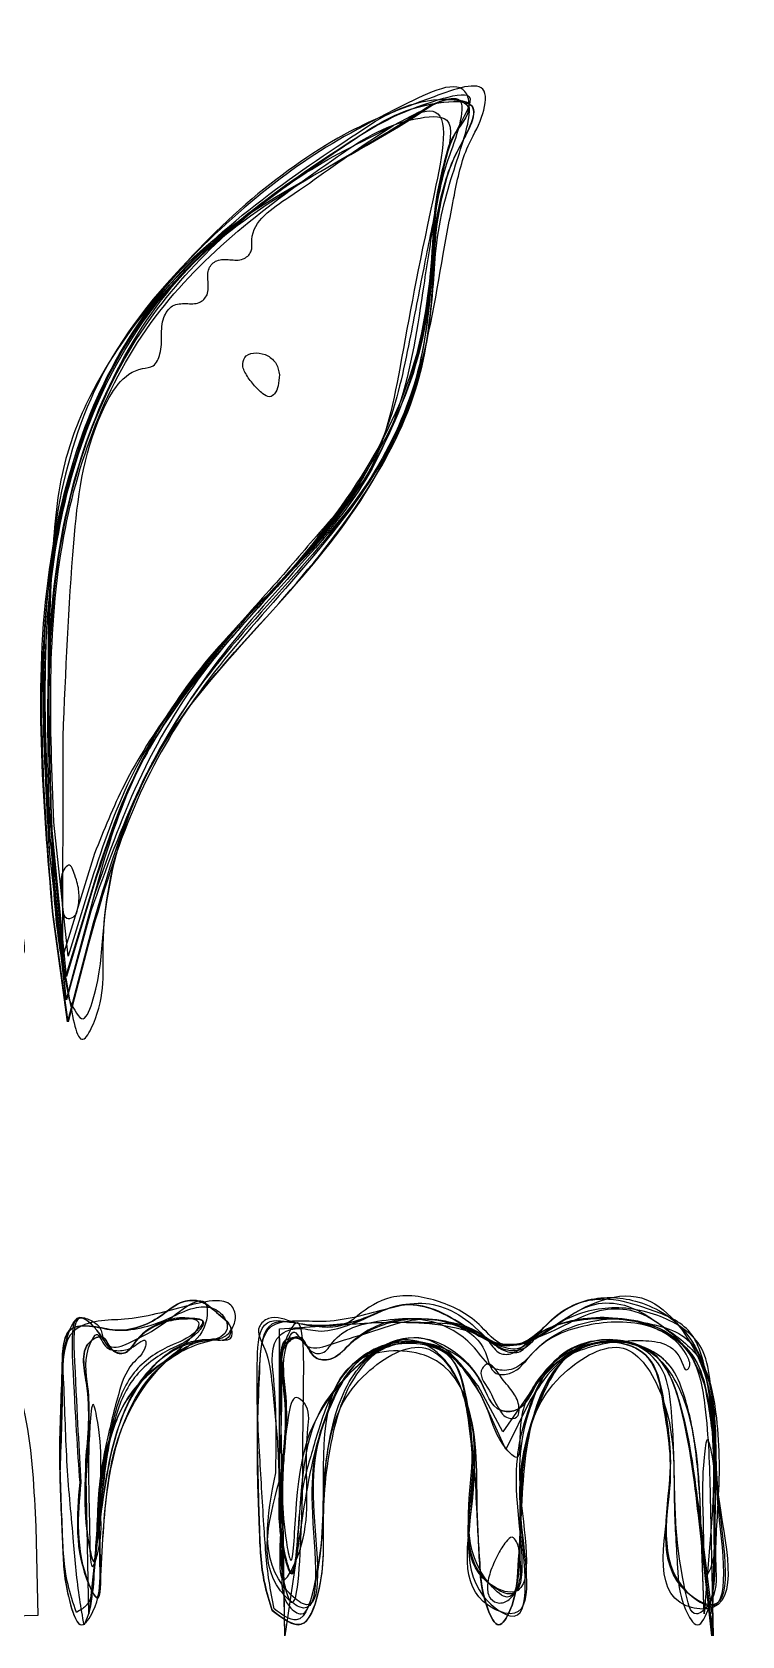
# Model space of a CAD drawing. Extents: x 0.67 to 2.28, y 0.8 to 1.63.
# Drawn here: x 1.945 to 2.282, y 0.87 to 1.632 of the extents above; entities that cross this region are included whole.
import ezdxf

# ---------------------------------------------------------------- set-up
doc = ezdxf.new("R2010")
doc.units = 0
doc.layers.get('0').update_dxf_attribs({"linetype": 'CONTINUOUS'})

msp = doc.modelspace()

# ---------------------------------------------------------------- linework, layer by layer
at = {"color": 7}
for points in [[(2.0625, 1.46875)], [(1.959156, 1.224826)], [(1.96282, 1.171875)], [(1.96293, 1.171875)], [(2.162128, 0.98653)], [(1.970787, 0.953125)], [(1.970787, 0.953125)], [(1.971451, 0.953125)], [(2.0625, 0.953125)], [(2.064051, 0.953125)], [(2.064051, 0.953125)], [(2.064479, 0.953125)], [(2.064714, 0.953126)], [(2.064714, 0.953126)], [(1.958333, 0.949031)], [(1.958333, 0.947269)], [(2.060784, 0.947211)], [(1.967731, 0.942708)], [(1.96825, 0.942708)], [(1.971978, 0.942708)], [(2.062508, 0.943576)], [(2.0625, 0.930825)], [(2.263396, 0.932292)], [(2.263396, 0.932292)], [(2.063708, 0.929073)], [(2.1629, 0.901042)], [(1.966146, 0.880976)], [(1.966146, 0.880973)], [(1.966146, 0.880973)], [(2.059028, 0.881945)], [(2.059028, 0.881944)], [(2.060047, 0.882642)], [(1.969841, 0.875)]]:
    msp.add_lwpolyline(points, close=True, dxfattribs=at)
for points in [[(1.974787, 1.241461), (1.959784, 1.192708), (1.959847, 1.296875), (1.959851, 1.296875)], [(1.973427, 1.223958), (1.960909, 1.182292), (1.953355, 1.261244)], [(1.973747, 1.218809), (1.961368, 1.171875), (1.95344, 1.252375)], [(1.973773, 1.224334), (1.961464, 1.183044), (1.95439, 1.255585), (1.95439, 1.255584)], [(1.973461, 1.229167), (1.962343, 1.192708), (1.955441, 1.256367)], [(1.973741, 1.218832), (1.961344, 1.171875), (1.953359, 1.242723)], [(1.97295, 1.213986), (1.961524, 1.171875), (1.95345, 1.242723)], [(1.97412, 1.208333), (1.962026, 1.161458), (1.954971, 1.212391)], [(1.97173, 1.197917), (1.962307, 1.161458), (1.955112, 1.212391), (1.955112, 1.212391)], [(2.062508, 0.943576), (2.062517, 1.015625), (2.108546, 1.01859)], [(2.063815, 0.942708), (2.062531, 1.015625), (2.105315, 1.018564)], [(2.063815, 0.942708), (2.062531, 1.015625), (2.105315, 1.018564)], [(2.183793, 0.988567), (2.168489, 0.966716), (2.156794, 0.988567)], [(2.181608, 0.981709), (2.169984, 0.958394), (2.158132, 0.984405)], [(1.97826, 0.935813), (1.972146, 0.880208), (1.970607, 0.953125)], [(1.97826, 0.935813), (1.972146, 0.880208), (1.970607, 0.953125)], [(1.97826, 0.937256), (1.972146, 0.880208), (1.970607, 0.953125)], [(2.073102, 0.924673), (2.065099, 0.869792), (2.063959, 0.947917)], [(2.073102, 0.924673), (2.065099, 0.869791), (2.063815, 0.942708), (2.063815, 0.942708)], [(2.073102, 0.924673), (2.065099, 0.869791), (2.063815, 0.942708), (2.063815, 0.942708)], [(2.269367, 0.930372), (2.2679, 0.880208), (2.261369, 0.932291)], [(2.269367, 0.930372), (2.2679, 0.880208), (2.261369, 0.932291)], [(2.269302, 0.932812), (2.26777, 0.869791), (2.26138, 0.927083)], [(2.269302, 0.932812), (2.26777, 0.869791), (2.26138, 0.927083)], [(2.26698, 0.936283), (2.268336, 0.869791), (2.261662, 0.927083)], [(2.268059, 0.929334), (2.264172, 0.880209), (2.262294, 0.933621)], [(2.268059, 0.929334), (2.264172, 0.880209), (2.262294, 0.932813)], [(2.268059, 0.929333), (2.264172, 0.880208), (2.262294, 0.932813)], [(1.946878, 0.921536), (1.947917, 0.879531), (1.898438, 0.878148)]]:
    msp.add_lwpolyline(points, dxfattribs=at)
for points, knots in [([(1.927083, 1.194306), (1.919919, 1.207755), (1.900743, 1.243753), (1.846675, 1.286744), (1.788925, 1.325901), (1.737885, 1.35198), (1.705098, 1.377743), (1.687578, 1.404519), (1.677143, 1.428091), (1.669663, 1.445654), (1.664404, 1.470414), (1.660778, 1.505722), (1.640819, 1.549445), (1.618317, 1.583071), (1.597884, 1.606811), (1.589098, 1.61798), (1.581735, 1.632649), (1.603986, 1.625906), (1.622647, 1.62271), (1.660498, 1.611149), (1.700792, 1.597644), (1.743493, 1.569856), (1.78016, 1.53498), (1.815319, 1.495428), (1.844276, 1.456572), (1.875667, 1.40306), (1.904184, 1.32799), (1.912326, 1.257759), (1.946935, 1.201246), (1.930324, 1.18764), (1.927037, 1.190314), (1.927065, 1.192769), (1.927083, 1.194306)], [0, 0, 0, 0, 0.045382, 0.121472, 0.202611, 0.25547, 0.293126, 0.326098, 0.350171, 0.370584, 0.383102, 0.425949, 0.476501, 0.524526, 0.549046, 0.566686, 0.573986, 0.585196, 0.61136, 0.646979, 0.69625, 0.741089, 0.797659, 0.847867, 0.899756, 0.942539, 1.034611, 1.131002, 1.179534, 1.18297, 1.185618, 1.190049, 1.190049, 1.190049, 1.190049]), ([(1.905829, 1.2301), (1.893846, 1.24479), (1.867963, 1.276521), (1.819586, 1.314191), (1.767214, 1.333995), (1.723149, 1.362851), (1.691777, 1.400425), (1.665334, 1.453119), (1.658444, 1.51008), (1.639129, 1.560575), (1.615889, 1.59426), (1.595423, 1.606822), (1.587481, 1.627246), (1.609137, 1.624577), (1.628087, 1.620413), (1.659216, 1.60873), (1.704928, 1.589208), (1.761409, 1.554824), (1.817877, 1.49714), (1.861878, 1.428253), (1.898366, 1.33375), (1.906818, 1.284327), (1.951278, 1.182925), (1.926473, 1.198187), (1.918208, 1.211749), (1.910408, 1.223311), (1.905829, 1.2301)], [0, 0, 0, 0, 0.056834, 0.122757, 0.180733, 0.224013, 0.27925, 0.325466, 0.399058, 0.448743, 0.487895, 0.516523, 0.525022, 0.539144, 0.560096, 0.593925, 0.633593, 0.711419, 0.789623, 0.872557, 0.960826, 1.065946, 1.119629, 1.126336, 1.143541, 1.168013, 1.168013, 1.168013, 1.168013]), ([(1.604727, 1.624991), (1.624752, 1.620356), (1.671655, 1.609498), (1.734678, 1.57202), (1.787067, 1.533593), (1.817879, 1.4935), (1.839466, 1.462521), (1.867352, 1.415243), (1.897802, 1.334689), (1.90662, 1.284992), (1.951374, 1.182937), (1.926482, 1.198141), (1.918205, 1.211653), (1.910407, 1.223164), (1.905829, 1.229922)], [0, 0, 0, 0, 0.061345, 0.14369, 0.217794, 0.254349, 0.294831, 0.330685, 0.421063, 0.527083, 0.581002, 0.587697, 0.604852, 0.629249, 0.629249, 0.629249, 0.629249]), ([(1.96282, 1.171875), (1.961022, 1.180583), (1.955932, 1.20523), (1.954141, 1.25071), (1.952907, 1.31969), (1.951522, 1.395182), (1.976037, 1.474358), (2.019636, 1.5264), (2.072153, 1.570812), (2.105995, 1.589173), (2.150705, 1.61156), (2.153277, 1.593294), (2.150692, 1.582312), (2.145686, 1.56734), (2.140167, 1.5494), (2.136485, 1.529556), (2.135169, 1.499607), (2.129212, 1.457779), (2.101186, 1.405922), (2.059452, 1.355999), (2.015467, 1.309573), (1.987038, 1.257705), (1.978323, 1.208916), (1.977795, 1.182131), (1.969508, 1.158226), (1.965086, 1.16725), (1.96282, 1.171875)], [0, 0, 0, 0, 0.026647, 0.075421, 0.136007, 0.234071, 0.300513, 0.37869, 0.437435, 0.495339, 0.525812, 0.532506, 0.544713, 0.560347, 0.579542, 0.60111, 0.620593, 0.669541, 0.726235, 0.794422, 0.86498, 0.916579, 0.971862, 1.003035, 1.013561, 1.024627, 1.024627, 1.024627, 1.024627]), ([(1.96293, 1.171875), (1.961115, 1.182097), (1.956346, 1.208954), (1.954178, 1.256054), (1.952685, 1.316016), (1.9536, 1.374), (1.957986, 1.423666), (1.974851, 1.467186), (2.005786, 1.509682), (2.046154, 1.552113), (2.093421, 1.585129), (2.124599, 1.596654), (2.163061, 1.610939), (2.158753, 1.589077), (2.149949, 1.575497), (2.14512, 1.552461), (2.138005, 1.513893), (2.129907, 1.463128), (2.101729, 1.40504), (2.05869, 1.355455), (2.01449, 1.308994), (1.986575, 1.254595), (1.976574, 1.2037), (1.980418, 1.171702), (1.967368, 1.146912), (1.964764, 1.16156), (1.96293, 1.171875)], [0, 0, 0, 0, 0.031123, 0.081766, 0.141156, 0.21106, 0.256007, 0.289561, 0.349781, 0.411578, 0.467885, 0.511198, 0.535103, 0.547503, 0.56263, 0.586914, 0.615417, 0.681629, 0.739537, 0.806337, 0.878053, 0.930527, 0.988825, 1.026537, 1.034817, 1.054533, 1.054533, 1.054533, 1.054533]), ([(1.955112, 1.212391), (1.950675, 1.267395), (1.942635, 1.367066), (1.989539, 1.50907), (2.07767, 1.569367), (2.126155, 1.601153), (2.161475, 1.598815), (2.145907, 1.575401), (2.140436, 1.557792), (2.13633, 1.537518), (2.13522, 1.506276), (2.130756, 1.462896), (2.10268, 1.409692), (2.061061, 1.362512), (2.018977, 1.314146), (1.989207, 1.258655), (1.977759, 1.218868), (1.97173, 1.197917)], [0, 0, 0, 0, 0.165074, 0.29912, 0.425355, 0.467649, 0.482855, 0.506096, 0.522821, 0.54423, 0.566046, 0.617327, 0.672956, 0.742979, 0.806054, 0.864745, 0.930028, 0.930028, 0.930028, 0.930028]), ([(1.95344, 1.252375), (1.950932, 1.304768), (1.946398, 1.39949), (2.010515, 1.537141), (2.095291, 1.569256), (2.142903, 1.602287), (2.155718, 1.595091), (2.143459, 1.582755), (2.140594, 1.567441), (2.136127, 1.547757), (2.135382, 1.515677), (2.129667, 1.470396), (2.101658, 1.415104), (2.06018, 1.36564), (2.017787, 1.320999), (1.988407, 1.271331), (1.978813, 1.236957), (1.973747, 1.218809)], [0, 0, 0, 0, 0.157081, 0.283986, 0.416515, 0.434299, 0.439492, 0.453367, 0.469504, 0.490508, 0.512176, 0.566217, 0.62549, 0.695072, 0.759484, 0.809843, 0.866168, 0.866168, 0.866168, 0.866168]), ([(1.953359, 1.242723), (1.950967, 1.292129), (1.946591, 1.382523), (1.992715, 1.508476), (2.079034, 1.569405), (2.121839, 1.595634), (2.159033, 1.60499), (2.144607, 1.583146), (2.140266, 1.567369), (2.136073, 1.546459), (2.135239, 1.513858), (2.127855, 1.468897), (2.104871, 1.417255), (2.067087, 1.373383), (2.025801, 1.330533), (1.993979, 1.277183), (1.980361, 1.237919), (1.973741, 1.218832)], [0, 0, 0, 0, 0.14746, 0.269798, 0.387468, 0.435724, 0.450181, 0.46827, 0.484794, 0.506673, 0.529511, 0.583459, 0.641813, 0.696522, 0.756178, 0.820176, 0.880714, 0.880714, 0.880714, 0.880714]), ([(1.953355, 1.261244), (1.952175, 1.311037), (1.949992, 1.403154), (2.012756, 1.534308), (2.096138, 1.571067), (2.141347, 1.601786), (2.156002, 1.595709), (2.143811, 1.582936), (2.140653, 1.569177), (2.136245, 1.552219), (2.134829, 1.521572), (2.130517, 1.476691), (2.104147, 1.420158), (2.063009, 1.36911), (2.020422, 1.323471), (1.989334, 1.274258), (1.97884, 1.241073), (1.973427, 1.223958)], [0, 0, 0, 0, 0.14897, 0.275595, 0.403176, 0.422897, 0.428495, 0.442457, 0.45755, 0.475689, 0.493267, 0.550036, 0.609262, 0.677251, 0.746091, 0.796475, 0.85013, 0.85013, 0.85013, 0.85013]), ([(1.95439, 1.255584), (1.952945, 1.300625), (1.950283, 1.383593), (1.990062, 1.496457), (2.066709, 1.563591), (2.110063, 1.583338), (2.151885, 1.606028), (2.147221, 1.582703), (2.140255, 1.566707), (2.135525, 1.540708), (2.129586, 1.502297), (2.12281, 1.455324), (2.097211, 1.404145), (2.058043, 1.365734), (2.01973, 1.325909), (1.991444, 1.277958), (1.979883, 1.242876), (1.973773, 1.224334)], [0, 0, 0, 0, 0.134072, 0.246968, 0.352267, 0.407582, 0.430411, 0.443236, 0.460943, 0.488286, 0.519503, 0.578913, 0.629127, 0.687866, 0.742455, 0.79461, 0.853075, 0.853075, 0.853075, 0.853075]), ([(1.954971, 1.212391), (1.950316, 1.266987), (1.941949, 1.365114), (1.987152, 1.505199), (2.07642, 1.566124), (2.123667, 1.597972), (2.161754, 1.599541), (2.146227, 1.575574), (2.140585, 1.559467), (2.136414, 1.542003), (2.134705, 1.512027), (2.131221, 1.469377), (2.107026, 1.416712), (2.066909, 1.369868), (2.023895, 1.323669), (1.991579, 1.26797), (1.980058, 1.228617), (1.97412, 1.208333)], [0, 0, 0, 0, 0.16384, 0.294474, 0.419776, 0.465967, 0.481763, 0.504863, 0.520545, 0.539093, 0.55682, 0.611198, 0.665891, 0.727289, 0.795562, 0.855017, 0.918257, 0.918257, 0.918257, 0.918257]), ([(1.95345, 1.242723), (1.950527, 1.292586), (1.945227, 1.383008), (1.992645, 1.51111), (2.078172, 1.567006), (2.123844, 1.598085), (2.161753, 1.599481), (2.146221, 1.575576), (2.140587, 1.559465), (2.136413, 1.542005), (2.134738, 1.512445), (2.131286, 1.471547), (2.111384, 1.422608), (2.073883, 1.37971), (2.031093, 1.333621), (1.995389, 1.275911), (1.980171, 1.233914), (1.97295, 1.213986)], [0, 0, 0, 0, 0.149129, 0.270428, 0.390047, 0.435997, 0.451714, 0.474807, 0.490489, 0.509037, 0.526764, 0.579841, 0.631156, 0.68196, 0.749646, 0.819964, 0.883461, 0.883461, 0.883461, 0.883461]), ([(1.955441, 1.256367), (1.95369, 1.301889), (1.950444, 1.386291), (1.9957, 1.504436), (2.072401, 1.560649), (2.115119, 1.589515), (2.147483, 1.593139), (2.140313, 1.568215), (2.136716, 1.547355), (2.130588, 1.517983), (2.123876, 1.482286), (2.11565, 1.443506), (2.094153, 1.404335), (2.058826, 1.366363), (2.021116, 1.325348), (1.989771, 1.277862), (1.978912, 1.245442), (1.973461, 1.229167)], [0, 0, 0, 0, 0.135907, 0.251983, 0.363757, 0.404956, 0.41976, 0.43916, 0.459841, 0.491025, 0.525961, 0.570105, 0.608756, 0.658299, 0.725152, 0.776042, 0.827342, 0.827342, 0.827342, 0.827342]), ([(1.959851, 1.296875), (1.961161, 1.327804), (1.963378, 1.380156), (1.969977, 1.439168), (1.989107, 1.471606), (2.003549, 1.472333), (2.006602, 1.479586), (2.006554, 1.487317), (2.00669, 1.495535), (2.011255, 1.502363), (2.018171, 1.502813), (2.024361, 1.502058), (2.02915, 1.506896), (2.028645, 1.513017), (2.028145, 1.519161), (2.032919, 1.523934), (2.039085, 1.523465), (2.045031, 1.52285), (2.050052, 1.527124), (2.047808, 1.540668), (2.075476, 1.558293), (2.097095, 1.574996), (2.147645, 1.607233), (2.129874, 1.528386), (2.121867, 1.483547), (2.111137, 1.426161), (2.085434, 1.398746), (2.065062, 1.374191), (2.03798, 1.344821), (2.011329, 1.311445), (1.988927, 1.27675), (1.979197, 1.252467), (1.974787, 1.241461)], [0, 0, 0, 0, 0.092109, 0.155912, 0.183988, 0.18923, 0.195718, 0.204425, 0.213113, 0.219996, 0.226466, 0.232685, 0.237978, 0.244198, 0.250417, 0.25571, 0.261929, 0.268141, 0.27321, 0.278979, 0.305797, 0.352622, 0.386506, 0.42781, 0.509812, 0.566286, 0.587337, 0.621786, 0.662182, 0.707055, 0.749888, 0.785393, 0.785393, 0.785393, 0.785393]), ([(2.0625, 1.46875), (2.062188, 1.47059), (2.061566, 1.474267), (2.0571, 1.478211), (2.051868, 1.479572), (2.046493, 1.478549), (2.044423, 1.473428), (2.046907, 1.468307), (2.050437, 1.463631), (2.053969, 1.460184), (2.057673, 1.457625), (2.060867, 1.45997), (2.06214, 1.46387), (2.06237, 1.466991), (2.0625, 1.46875)], [0, 0, 0, 0, 0.00546, 0.010911, 0.016648, 0.021536, 0.025626, 0.031151, 0.037672, 0.043123, 0.046623, 0.049342, 0.053432, 0.058716, 0.058716, 0.058716, 0.058716]), ([(1.959156, 1.224826), (1.958839, 1.227777), (1.958414, 1.231744), (1.963268, 1.237623), (1.966045, 1.229452), (1.967677, 1.223881), (1.967343, 1.216853), (1.966026, 1.211017), (1.960251, 1.209983), (1.9593, 1.217559), (1.959212, 1.222004), (1.959156, 1.224826)], [0, 0, 0, 0, 0.008941, 0.012024, 0.017649, 0.025625, 0.032804, 0.038398, 0.041486, 0.046777, 0.055982, 0.055982, 0.055982, 0.055982]), ([(1.835938, 0.881959), (1.833536, 0.884086), (1.827658, 0.889294), (1.82423, 0.902571), (1.821434, 0.921896), (1.829344, 0.948961), (1.861917, 0.966669), (1.891648, 0.969255), (1.913247, 0.968447), (1.923201, 0.97479), (1.91973, 0.989699), (1.905435, 1.002951), (1.88106, 1.009333), (1.861071, 1.00239), (1.84972, 0.99204), (1.838994, 0.991438), (1.826853, 0.998691), (1.837186, 1.024132), (1.869582, 1.026377), (1.903512, 1.029259), (1.933086, 1.007552), (1.944722, 0.968759), (1.94607, 0.939251), (1.946878, 0.921536)], [0, 0, 0, 0, 0.009458, 0.023156, 0.039399, 0.068638, 0.100317, 0.143503, 0.157345, 0.165295, 0.17406, 0.197226, 0.221939, 0.245604, 0.257733, 0.266388, 0.276446, 0.293969, 0.32826, 0.366244, 0.394417, 0.429947, 0.483321, 0.483321, 0.483321, 0.483321]), ([(1.966146, 0.880977), (1.964693, 0.885345), (1.960378, 0.898316), (1.959308, 0.923597), (1.957704, 0.959454), (1.959351, 0.98719), (1.95991, 1.018372), (1.975668, 1.016793), (1.985949, 1.014118), (1.997357, 1.016441), (2.007344, 1.022011), (2.015224, 1.02925), (2.026557, 1.029513), (2.032921, 1.022643), (2.040669, 1.017473), (2.038034, 1.009173), (2.021859, 1.012572), (2.000485, 0.999431), (1.982306, 0.966347), (1.978356, 0.930122), (1.974286, 0.902971), (1.974099, 0.885347), (1.967738, 0.881851), (1.966146, 0.880976)], [0, 0, 0, 0, 0.013754, 0.040843, 0.075736, 0.118335, 0.136606, 0.147481, 0.158158, 0.169728, 0.180813, 0.192478, 0.200873, 0.211341, 0.220527, 0.224509, 0.233073, 0.260671, 0.296077, 0.342619, 0.367059, 0.382825, 0.388091, 0.388091, 0.388091, 0.388091]), ([(1.958333, 0.949031), (1.958934, 0.963324), (1.959791, 0.983704), (1.959205, 1.017709), (1.975632, 1.01694), (1.985953, 1.014078), (1.997357, 1.016451), (2.007338, 1.022012), (2.015247, 1.029238), (2.026493, 1.029549), (2.033263, 1.022427), (2.040015, 1.017835), (2.040361, 1.009761), (2.023129, 1.012017), (2.00308, 0.997696), (1.983135, 0.964276), (1.979368, 0.929107), (1.977918, 0.899844), (1.976831, 0.885193), (1.96772, 0.870796), (1.960514, 0.892816), (1.959551, 0.913271), (1.958785, 0.935764), (1.958333, 0.949031)], [0, 0, 0, 0, 0.047256, 0.067384, 0.078324, 0.089, 0.100571, 0.111655, 0.123321, 0.131715, 0.142184, 0.151576, 0.155355, 0.161801, 0.191402, 0.229127, 0.273645, 0.297299, 0.31455, 0.322844, 0.333983, 0.360462, 0.398529, 0.398529, 0.398529, 0.398529]), ([(1.958333, 0.947269), (1.958754, 0.961935), (1.959371, 0.983449), (1.960077, 1.01475), (1.976671, 1.020032), (1.989844, 1.019736), (2.003834, 1.02252), (2.017705, 1.026209), (2.028873, 1.029224), (2.039018, 1.029023), (2.042503, 1.022013), (2.040646, 1.016162), (2.036863, 1.011415), (2.023405, 1.009243), (2.001043, 0.998165), (1.983728, 0.963325), (1.979261, 0.928975), (1.977934, 0.899828), (1.976823, 0.885207), (1.967777, 0.870842), (1.960531, 0.892359), (1.959555, 0.912424), (1.958786, 0.934355), (1.958333, 0.947269)], [0, 0, 0, 0, 0.046282, 0.067893, 0.080517, 0.092942, 0.108125, 0.122888, 0.135744, 0.1439, 0.149967, 0.155998, 0.161607, 0.167091, 0.195571, 0.233264, 0.277156, 0.30081, 0.318061, 0.326355, 0.337318, 0.363216, 0.400305, 0.400305, 0.400305, 0.400305]), ([(1.969842, 0.875), (1.969095, 0.879079), (1.966711, 0.892107), (1.964701, 0.917423), (1.961293, 0.95123), (1.960598, 0.984987), (1.959219, 1.007441), (1.966105, 1.022493), (1.973715, 1.019663), (1.978426, 1.015961), (1.978248, 1.010133), (1.984109, 1.005277), (1.994347, 1.010777), (2.006417, 1.015735), (2.028568, 1.036295), (2.028382, 1.009709), (2.006125, 1.001578), (1.988343, 0.982192), (1.978733, 0.955652), (1.976892, 0.9268), (1.973997, 0.900607), (1.973569, 0.883665), (1.970528, 0.876595), (1.969841, 0.875)], [0, 0, 0, 0, 0.012439, 0.039722, 0.075978, 0.115018, 0.138571, 0.148249, 0.154116, 0.159691, 0.165277, 0.169959, 0.179593, 0.194525, 0.219496, 0.227222, 0.257901, 0.28099, 0.305578, 0.340589, 0.367351, 0.385163, 0.390354, 0.390354, 0.390354, 0.390354]), ([(2.060047, 0.882643), (2.05919, 0.88702), (2.056608, 0.900213), (2.054976, 0.92502), (2.052796, 0.961356), (2.051313, 0.989351), (2.052988, 1.021855), (2.070737, 1.018247), (2.083208, 1.016623), (2.096572, 1.018084), (2.108604, 1.023058), (2.120889, 1.028331), (2.135831, 1.025626), (2.15006, 1.017694), (2.16317, 1.007956), (2.180214, 1.007339), (2.199287, 1.022648), (2.235204, 1.041642), (2.27266, 0.990987), (2.265392, 0.953113), (2.280156, 0.875053), (2.239187, 0.899622), (2.251293, 0.942383), (2.24585, 0.977623), (2.240647, 1.00242), (2.221062, 1.01209), (2.194003, 1.004409), (2.179865, 0.966865), (2.172718, 0.934162), (2.185732, 0.873556), (2.146288, 0.889689), (2.158817, 0.941409), (2.153746, 1.007242), (2.079089, 1.005431), (2.085166, 0.938123), (2.081644, 0.904657), (2.074265, 0.872205), (2.063797, 0.87989), (2.060047, 0.882642)], [0, 0, 0, 0, 0.013361, 0.040269, 0.074968, 0.119386, 0.136927, 0.150453, 0.163218, 0.176989, 0.18943, 0.202516, 0.216086, 0.232967, 0.251474, 0.264026, 0.28047, 0.324388, 0.363449, 0.431512, 0.481693, 0.493209, 0.551101, 0.587227, 0.606791, 0.621292, 0.647478, 0.680661, 0.729388, 0.77447, 0.785374, 0.835595, 0.907201, 0.940108, 1.012242, 1.047238, 1.068067, 1.079691, 1.079691, 1.079691, 1.079691]), ([(2.059028, 0.881944), (2.057738, 0.886159), (2.053829, 0.898929), (2.052913, 0.923882), (2.051822, 0.960191), (2.051842, 0.988841), (2.055131, 1.021193), (2.072609, 1.017819), (2.083372, 1.015997), (2.093387, 1.016635), (2.10233, 1.024304), (2.116385, 1.033435), (2.139193, 1.029567), (2.156533, 1.0203), (2.166395, 1.006897), (2.18059, 1.008456), (2.190171, 1.01897), (2.202983, 1.028597), (2.220401, 1.030689), (2.237923, 1.025051), (2.259813, 1.017078), (2.267904, 0.984027), (2.268917, 0.949309), (2.268678, 0.910668), (2.269771, 0.890188), (2.261214, 0.870836), (2.252167, 0.88734), (2.25143, 0.904263), (2.248914, 0.940087), (2.25143, 0.975078), (2.227338, 1.015022), (2.198431, 0.997586), (2.184026, 0.978741), (2.177455, 0.953948), (2.17748, 0.927743), (2.175773, 0.901615), (2.174725, 0.886368), (2.166425, 0.871155), (2.15861, 0.888037), (2.157587, 0.904414), (2.155217, 0.940349), (2.157675, 0.975066), (2.133586, 1.015021), (2.104693, 0.9976), (2.090243, 0.978704), (2.083873, 0.954137), (2.082792, 0.923233), (2.084574, 0.898455), (2.074483, 0.870078), (2.064065, 0.878077), (2.059028, 0.881944)], [0, 0, 0, 0, 0.013178, 0.039927, 0.074734, 0.119449, 0.13745, 0.151395, 0.162776, 0.172459, 0.179503, 0.197581, 0.220692, 0.243955, 0.256817, 0.266139, 0.282129, 0.298485, 0.313238, 0.332393, 0.354265, 0.377746, 0.425765, 0.463405, 0.487573, 0.497636, 0.506915, 0.52714, 0.555935, 0.609847, 0.638153, 0.66849, 0.688374, 0.711336, 0.742756, 0.768217, 0.786731, 0.795412, 0.80471, 0.825179, 0.853431, 0.907343, 0.935649, 0.965987, 0.98587, 1.008832, 1.040252, 1.076237, 1.09257, 1.107861, 1.107861, 1.107861, 1.107861]), ([(2.059028, 0.881944), (2.057736, 0.886133), (2.053828, 0.898806), (2.052967, 0.923609), (2.051544, 0.958857), (2.052894, 0.988058), (2.054158, 1.018082), (2.070839, 1.019943), (2.08364, 1.018723), (2.098111, 1.02095), (2.112909, 1.02506), (2.127776, 1.029035), (2.143316, 1.025708), (2.156133, 1.01675), (2.165209, 1.005637), (2.17988, 1.004611), (2.18892, 1.019364), (2.206691, 1.031358), (2.233111, 1.030701), (2.254156, 1.01827), (2.265749, 0.99701), (2.270634, 0.969123), (2.2677, 0.935757), (2.283642, 0.879181), (2.236961, 0.886071), (2.252191, 0.939401), (2.245511, 0.973535), (2.241402, 1.001778), (2.221176, 1.012222), (2.194141, 1.004148), (2.17903, 0.968195), (2.177576, 0.933395), (2.17582, 0.901425), (2.174707, 0.886262), (2.166443, 0.8712), (2.158629, 0.887798), (2.157499, 0.90402), (2.155988, 0.935807), (2.154388, 0.968614), (2.146176, 0.999639), (2.122502, 1.015214), (2.098015, 0.997686), (2.086513, 0.966559), (2.082053, 0.927438), (2.0846, 0.898964), (2.074601, 0.87007), (2.064081, 0.878091), (2.059028, 0.881945)], [0, 0, 0, 0, 0.013104, 0.039652, 0.074177, 0.116854, 0.136122, 0.148169, 0.160667, 0.176032, 0.19118, 0.207115, 0.221406, 0.237121, 0.253582, 0.262572, 0.27615, 0.300634, 0.324589, 0.351351, 0.369682, 0.395979, 0.432566, 0.486864, 0.497133, 0.553528, 0.59508, 0.616494, 0.631302, 0.657486, 0.690667, 0.739396, 0.764668, 0.78305, 0.79169, 0.800897, 0.821081, 0.848926, 0.892125, 0.921815, 0.941797, 0.96523, 0.998477, 1.041626, 1.078194, 1.094748, 1.110054, 1.110054, 1.110054, 1.110054]), ([(1.966146, 0.880977), (1.964692, 0.885345), (1.960377, 0.898315), (1.959321, 0.923602), (1.957641, 0.959281), (1.959576, 0.987105), (1.959674, 1.017818), (1.975376, 1.017105), (1.986055, 1.014184), (1.998655, 1.016068), (2.01052, 1.020616), (2.0205, 1.025876), (2.030619, 1.026636), (2.03656, 1.021857), (2.038675, 1.01565), (2.034476, 1.010723), (2.021268, 1.010487), (1.999268, 0.999661), (1.982666, 0.965663), (1.978275, 0.930031), (1.974293, 0.90296), (1.974098, 0.885343), (1.967738, 0.881848), (1.966146, 0.880973)], [0, 0, 0, 0, 0.013754, 0.040843, 0.075736, 0.117908, 0.136394, 0.146827, 0.15788, 0.170836, 0.183648, 0.196064, 0.204696, 0.212089, 0.217496, 0.22226, 0.228898, 0.255685, 0.291086, 0.337174, 0.361614, 0.37738, 0.382646, 0.382646, 0.382646, 0.382646]), ([(1.966146, 0.880977), (1.964692, 0.885345), (1.960377, 0.898315), (1.959321, 0.923602), (1.957641, 0.959281), (1.959576, 0.987105), (1.959674, 1.017818), (1.975376, 1.017105), (1.986055, 1.014184), (1.998655, 1.016068), (2.01052, 1.020616), (2.0205, 1.025876), (2.030619, 1.026636), (2.03656, 1.021857), (2.038675, 1.01565), (2.034476, 1.010723), (2.021268, 1.010487), (1.999268, 0.999661), (1.982666, 0.965663), (1.978275, 0.930031), (1.974293, 0.90296), (1.974098, 0.885343), (1.967738, 0.881848), (1.966146, 0.880973)], [0, 0, 0, 0, 0.013754, 0.040843, 0.075736, 0.117908, 0.136394, 0.146827, 0.15788, 0.170836, 0.183648, 0.196064, 0.204696, 0.212089, 0.217496, 0.22226, 0.228898, 0.255685, 0.291086, 0.337174, 0.361614, 0.37738, 0.382646, 0.382646, 0.382646, 0.382646]), ([(1.967731, 0.942708), (1.966669, 0.958053), (1.965199, 0.979297), (1.963127, 1.028608), (1.978372, 1.013041), (1.98216, 1.004795), (1.990371, 1.003097), (1.994151, 1.010036), (1.999875, 1.015716), (2.008514, 1.019565), (2.016049, 1.021499), (2.026997, 1.019521), (2.017717, 1.007374), (2.005969, 0.999263), (1.988258, 0.983499), (1.979406, 0.954436), (1.975278, 0.933155), (1.979795, 0.877842), (1.964827, 0.908917), (1.966355, 0.926698), (1.967731, 0.942708)], [0, 0, 0, 0, 0.056831, 0.07868, 0.092925, 0.101661, 0.106824, 0.113962, 0.122196, 0.131613, 0.140992, 0.147926, 0.155625, 0.173857, 0.198127, 0.222662, 0.258199, 0.293481, 0.298912, 0.348032, 0.348032, 0.348032, 0.348032]), ([(1.96825, 0.942708), (1.967395, 0.958071), (1.966224, 0.979116), (1.963991, 1.028278), (1.978436, 1.012819), (1.982162, 1.004801), (1.990371, 1.003095), (1.994151, 1.010037), (1.999875, 1.015715), (2.008514, 1.019566), (2.016049, 1.021499), (2.026997, 1.019521), (2.017718, 1.007374), (2.005963, 0.999266), (1.988275, 0.983472), (1.97933, 0.954406), (1.975264, 0.933365), (1.979148, 0.878375), (1.965263, 0.909524), (1.966835, 0.926993), (1.96825, 0.942708)], [0, 0, 0, 0, 0.057261, 0.078447, 0.092094, 0.10083, 0.105994, 0.113131, 0.121365, 0.130782, 0.140161, 0.147095, 0.154794, 0.173026, 0.197292, 0.221887, 0.257395, 0.292156, 0.297568, 0.346054, 0.346054, 0.346054, 0.346054]), ([(1.970607, 0.953125), (1.971785, 0.964686), (1.973623, 0.982715), (1.9671, 1.007708), (1.980085, 1.013764), (1.981795, 1.004402), (1.990314, 1.003262), (1.99417, 1.010021), (2.000079, 1.015756), (2.009332, 1.019667), (2.016716, 1.020846), (2.02845, 1.020731), (2.020486, 1.011079), (2.008766, 1.007655), (1.991221, 0.995674), (1.981643, 0.969493), (1.979553, 0.949575), (1.97826, 0.937256)], [0, 0, 0, 0, 0.036749, 0.057311, 0.062134, 0.071128, 0.076448, 0.083573, 0.09191, 0.101692, 0.111655, 0.119042, 0.124192, 0.139092, 0.160038, 0.183001, 0.22022, 0.22022, 0.22022, 0.22022]), ([(1.970787, 0.953125), (1.971937, 0.964684), (1.973731, 0.982718), (1.967137, 1.00764), (1.980082, 1.013777), (1.981797, 1.004397), (1.990311, 1.003267), (1.994167, 1.009964), (1.999871, 1.01574), (2.008515, 1.019559), (2.01605, 1.021497), (2.027, 1.01953), (2.017744, 1.007382), (2.006056, 0.999402), (1.98905, 0.983796), (1.979278, 0.956875), (1.976232, 0.939341), (1.975451, 0.897159), (1.969171, 0.926906), (1.970049, 0.941144), (1.970787, 0.953125)], [0, 0, 0, 0, 0.036715, 0.057281, 0.062087, 0.071081, 0.0764, 0.083525, 0.09176, 0.101176, 0.110555, 0.117494, 0.125183, 0.143402, 0.167124, 0.190996, 0.222733, 0.246361, 0.253886, 0.293835, 0.293835, 0.293835, 0.293835]), ([(1.970787, 0.953125), (1.971937, 0.964684), (1.973731, 0.982718), (1.967137, 1.00764), (1.980082, 1.013777), (1.981797, 1.004397), (1.990311, 1.003267), (1.994167, 1.009964), (1.999871, 1.01574), (2.008515, 1.019559), (2.01605, 1.021497), (2.027, 1.01953), (2.017744, 1.007382), (2.006056, 0.999402), (1.98905, 0.983796), (1.979278, 0.956875), (1.976232, 0.939341), (1.975451, 0.897159), (1.969171, 0.926906), (1.970049, 0.941144), (1.970787, 0.953125)], [0, 0, 0, 0, 0.036715, 0.057281, 0.062087, 0.071081, 0.0764, 0.083525, 0.09176, 0.101176, 0.110555, 0.117494, 0.125183, 0.143402, 0.167124, 0.190996, 0.222733, 0.246361, 0.253886, 0.293835, 0.293835, 0.293835, 0.293835]), ([(2.0625, 0.930825), (2.06237, 0.941213), (2.062126, 0.960623), (2.05926, 0.986075), (2.057679, 1.003682), (2.05041, 1.015541), (2.059313, 1.023048), (2.06997, 1.017591), (2.082956, 1.016944), (2.096383, 1.018027), (2.108595, 1.023048), (2.120884, 1.02833), (2.135833, 1.025628), (2.150065, 1.017681), (2.163181, 1.007983), (2.180248, 1.007223), (2.194663, 1.019705), (2.217186, 1.027548), (2.242979, 1.023561), (2.263747, 1.010519), (2.267491, 0.988109), (2.270459, 0.962616), (2.268737, 0.933331), (2.279183, 0.873612), (2.239868, 0.901059), (2.251114, 0.942145), (2.245867, 0.977659), (2.240645, 1.002416), (2.22106, 1.012088), (2.194025, 1.004438), (2.179737, 0.966692), (2.173371, 0.934872), (2.18447, 0.869371), (2.14646, 0.895427), (2.157429, 0.937345), (2.151863, 0.973833), (2.147643, 1.001738), (2.127571, 1.012169), (2.101328, 1.004405), (2.08563, 0.971167), (2.083447, 0.938648), (2.082607, 0.908418), (2.079427, 0.893896), (2.074874, 0.87733), (2.062831, 0.886442), (2.064521, 0.905466), (2.063278, 0.921059), (2.0625, 0.930825)], [0, 0, 0, 0, 0.03124, 0.058374, 0.075695, 0.086642, 0.092426, 0.104914, 0.118046, 0.132064, 0.144588, 0.157674, 0.171244, 0.188125, 0.206648, 0.219206, 0.235714, 0.261614, 0.288166, 0.312816, 0.327675, 0.354264, 0.387094, 0.435932, 0.447878, 0.505444, 0.54157, 0.561134, 0.575635, 0.601821, 0.635004, 0.683731, 0.729766, 0.741978, 0.796505, 0.838056, 0.85947, 0.874279, 0.899992, 0.931851, 0.976719, 0.999943, 1.018541, 1.029227, 1.035799, 1.053559, 1.083322, 1.083322, 1.083322, 1.083322]), ([(2.060784, 0.94721), (2.061084, 0.961104), (2.061527, 0.981643), (2.057438, 1.011861), (2.071642, 1.016912), (2.081691, 1.013513), (2.093728, 1.016571), (2.106283, 1.021727), (2.119281, 1.028185), (2.135359, 1.026315), (2.149498, 1.017884), (2.163005, 1.007887), (2.180951, 1.008248), (2.195273, 1.018229), (2.209946, 1.028659), (2.229247, 1.027698), (2.245105, 1.016282), (2.264441, 1.002865), (2.271193, 0.972372), (2.271694, 0.939657), (2.268533, 0.90834), (2.27084, 0.887877), (2.258113, 0.876728), (2.253853, 0.897578), (2.250722, 0.914911), (2.249887, 0.945864), (2.249483, 0.973113), (2.246086, 0.997133), (2.229895, 1.011469), (2.200877, 1.011896), (2.181729, 0.973792), (2.17435, 0.944559), (2.178756, 0.877004), (2.146856, 0.909893), (2.156429, 0.94608), (2.152455, 0.980655), (2.145893, 1.003923), (2.125321, 1.010597), (2.099194, 1.005792), (2.082281, 0.970952), (2.075031, 0.941033), (2.085449, 0.873944), (2.051961, 0.903002), (2.056704, 0.926769), (2.060784, 0.947211)], [0, 0, 0, 0, 0.044517, 0.065808, 0.074442, 0.084302, 0.096911, 0.110222, 0.125584, 0.13929, 0.156512, 0.174853, 0.188119, 0.207093, 0.226369, 0.240437, 0.26158, 0.284289, 0.308256, 0.35036, 0.383359, 0.403027, 0.409973, 0.422209, 0.445306, 0.474936, 0.509529, 0.530135, 0.543757, 0.571484, 0.602686, 0.654674, 0.697984, 0.709854, 0.766498, 0.799843, 0.817667, 0.832768, 0.859684, 0.890339, 0.935614, 0.983163, 0.992355, 1.048848, 1.048848, 1.048848, 1.048848]), ([(2.063959, 0.947917), (2.065235, 0.960594), (2.067236, 0.980466), (2.060593, 1.005763), (2.073633, 1.014167), (2.075566, 1.004362), (2.084079, 1.003262), (2.09049, 1.01507), (2.112241, 1.020936), (2.137621, 1.021113), (2.159516, 1.01507), (2.166038, 1.003157), (2.174677, 1.003569), (2.184515, 1.014913), (2.20778, 1.022895), (2.237169, 1.019964), (2.261113, 1.004881), (2.265972, 0.980969), (2.269305, 0.95766), (2.269345, 0.939753), (2.269367, 0.930372)], [0, 0, 0, 0, 0.039454, 0.061845, 0.066979, 0.075972, 0.081292, 0.088417, 0.1119, 0.143537, 0.166952, 0.17446, 0.18035, 0.189416, 0.218007, 0.249754, 0.276974, 0.294782, 0.320264, 0.348302, 0.348302, 0.348302, 0.348302]), ([(2.064051, 0.953125), (2.065278, 0.964689), (2.06719, 0.982711), (2.060787, 1.007822), (2.07384, 1.013742), (2.075533, 1.004415), (2.084088, 1.003247), (2.090479, 1.015086), (2.112247, 1.020927), (2.13762, 1.021115), (2.159516, 1.01507), (2.166038, 1.003157), (2.174677, 1.003569), (2.184515, 1.014913), (2.20778, 1.022895), (2.237169, 1.019964), (2.261113, 1.004881), (2.265972, 0.980969), (2.269305, 0.95766), (2.269345, 0.939753), (2.269367, 0.930372)], [0, 0, 0, 0, 0.036808, 0.057362, 0.062216, 0.07121, 0.07653, 0.083654, 0.107137, 0.138774, 0.162189, 0.169697, 0.175587, 0.184653, 0.213244, 0.244991, 0.272211, 0.29002, 0.315501, 0.343539, 0.343539, 0.343539, 0.343539]), ([(2.064051, 0.953125), (2.065263, 0.964388), (2.06707, 0.981183), (2.061137, 1.012502), (2.075486, 1.010925), (2.077263, 1.001084), (2.088718, 1.000318), (2.098378, 1.012493), (2.118151, 1.021342), (2.143231, 1.020727), (2.16081, 1.00942), (2.162713, 0.993348), (2.175592, 0.994193), (2.185345, 1.010022), (2.209352, 1.021395), (2.239829, 1.020665), (2.261531, 1.003509), (2.266558, 0.979794), (2.269153, 0.956285), (2.268434, 0.938567), (2.268059, 0.929333)], [0, 0, 0, 0, 0.039126, 0.058343, 0.06376, 0.0748, 0.081774, 0.092758, 0.118709, 0.144289, 0.165406, 0.17659, 0.182928, 0.197939, 0.229008, 0.258265, 0.285727, 0.303885, 0.329287, 0.356938, 0.356938, 0.356938, 0.356938]), ([(2.064479, 0.953125), (2.065635, 0.964371), (2.067359, 0.981153), (2.061172, 1.012395), (2.075501, 1.010938), (2.077263, 1.001072), (2.088712, 1.000334), (2.097785, 1.011537), (2.114422, 1.021199), (2.138318, 1.020218), (2.154569, 1.009127), (2.162917, 0.99543), (2.17641, 0.99599), (2.186839, 1.011004), (2.210625, 1.019299), (2.238265, 1.019616), (2.254151, 1.00825), (2.258031, 0.998245), (2.255011, 0.995076), (2.251503, 1.008641), (2.232381, 1.01114), (2.207281, 1.00809), (2.184989, 0.995588), (2.179, 0.976188), (2.163399, 0.976155), (2.15701, 1.000061), (2.121702, 1.022137), (2.079702, 0.978868), (2.070925, 0.955002), (2.068877, 0.898099), (2.063146, 0.927719), (2.063878, 0.941665), (2.064479, 0.953125)], [0, 0, 0, 0, 0.039052, 0.058274, 0.063629, 0.074669, 0.081644, 0.092627, 0.115592, 0.137466, 0.160178, 0.173076, 0.181269, 0.195821, 0.224167, 0.253728, 0.274968, 0.280229, 0.281569, 0.285809, 0.306923, 0.334903, 0.362429, 0.37929, 0.386283, 0.402544, 0.443115, 0.485362, 0.548054, 0.569159, 0.577573, 0.616387, 0.616387, 0.616387, 0.616387]), ([(2.0625, 0.953125), (2.063101, 0.964873), (2.064103, 0.984441), (2.062517, 1.005415), (2.074923, 1.028902), (2.073105, 0.956698), (2.074337, 0.947968), (2.070979, 0.874352), (2.062681, 0.900524), (2.063548, 0.921131), (2.062891, 0.941181), (2.0625, 0.953125)], [0, 0, 0, 0, 0.034932, 0.058184, 0.065376, 0.10117, 0.160689, 0.196783, 0.204484, 0.228369, 0.263561, 0.263561, 0.263561, 0.263561]), ([(2.064714, 0.953125), (2.0653, 0.96515), (2.066251, 0.984702), (2.063355, 1.003039), (2.069623, 1.017156), (2.074952, 1.004219), (2.089513, 1.009394), (2.105158, 1.01363), (2.123251, 1.020458), (2.141541, 1.020729), (2.155196, 1.013519), (2.16591, 1.007427), (2.176429, 1.005145), (2.182893, 1.011217), (2.190729, 1.017193), (2.203815, 1.019799), (2.224175, 1.022069), (2.254264, 1.015249), (2.271014, 0.975145), (2.269173, 0.946607), (2.268059, 0.929334)], [0, 0, 0, 0, 0.035096, 0.057062, 0.061707, 0.070006, 0.08133, 0.100951, 0.122032, 0.13806, 0.154195, 0.167072, 0.176131, 0.183182, 0.192129, 0.205771, 0.221942, 0.254622, 0.288561, 0.340603, 0.340603, 0.340603, 0.340603]), ([(2.064714, 0.953125), (2.0653, 0.96515), (2.066251, 0.984702), (2.063355, 1.003039), (2.069623, 1.017156), (2.074952, 1.004219), (2.089513, 1.009394), (2.105158, 1.01363), (2.123251, 1.020458), (2.141541, 1.020729), (2.155196, 1.013519), (2.16591, 1.007427), (2.176429, 1.005145), (2.182893, 1.011217), (2.190729, 1.017193), (2.203815, 1.019799), (2.224175, 1.022069), (2.254264, 1.015249), (2.271014, 0.975145), (2.269173, 0.946607), (2.268059, 0.929334)], [0, 0, 0, 0, 0.035096, 0.057062, 0.061707, 0.070006, 0.08133, 0.100951, 0.122032, 0.13806, 0.154195, 0.167072, 0.176131, 0.183182, 0.192129, 0.205771, 0.221942, 0.254622, 0.288561, 0.340603, 0.340603, 0.340603, 0.340603]), ([(2.105315, 1.018564), (2.113128, 1.018752), (2.12777, 1.019103), (2.146867, 1.016684), (2.161037, 1.01163), (2.168472, 1.004574), (2.177536, 1.003806), (2.184766, 1.014921), (2.205575, 1.021755), (2.231504, 1.020185), (2.258684, 1.013472), (2.266247, 0.98999), (2.26924, 0.964847), (2.26928, 0.94435), (2.269302, 0.932812)], [0, 0, 0, 0, 0.02341, 0.043873, 0.057618, 0.067525, 0.074176, 0.081442, 0.104058, 0.135361, 0.162127, 0.178037, 0.204793, 0.239242, 0.239242, 0.239242, 0.239242]), ([(2.105315, 1.018564), (2.113128, 1.018752), (2.12777, 1.019103), (2.146867, 1.016684), (2.161037, 1.01163), (2.168472, 1.004574), (2.177536, 1.003806), (2.184766, 1.014921), (2.205575, 1.021755), (2.231504, 1.020185), (2.258684, 1.013472), (2.266247, 0.98999), (2.26924, 0.964847), (2.26928, 0.94435), (2.269302, 0.932812)], [0, 0, 0, 0, 0.02341, 0.043873, 0.057618, 0.067525, 0.074176, 0.081442, 0.104058, 0.135361, 0.162127, 0.178037, 0.204793, 0.239242, 0.239242, 0.239242, 0.239242]), ([(2.108546, 1.01859), (2.116511, 1.018745), (2.130754, 1.019023), (2.149048, 1.017968), (2.160004, 1.012204), (2.16863, 1.006181), (2.181515, 1.009919), (2.196428, 1.016218), (2.212014, 1.025158), (2.230429, 1.025744), (2.245467, 1.016915), (2.260807, 1.002359), (2.266029, 0.972644), (2.266613, 0.950328), (2.26698, 0.936283)], [0, 0, 0, 0, 0.024038, 0.042982, 0.053514, 0.061167, 0.07317, 0.090213, 0.111258, 0.125804, 0.143039, 0.162198, 0.187249, 0.229788, 0.229788, 0.229788, 0.229788]), ([(1.970607, 0.953125), (1.971786, 0.964686), (1.973623, 0.982715), (1.9671, 1.007708), (1.980085, 1.013764), (1.981794, 1.004403), (1.990315, 1.003261), (1.994162, 1.010017), (2.000081, 1.015729), (2.009318, 1.019572), (2.016916, 1.020638), (2.028877, 1.020468), (2.020973, 1.010018), (2.008847, 1.006046), (1.99155, 0.993151), (1.981768, 0.967404), (1.979588, 0.94777), (1.97826, 0.935813)], [0, 0, 0, 0, 0.036749, 0.057311, 0.062134, 0.071128, 0.076448, 0.083573, 0.09189, 0.10164, 0.111587, 0.119386, 0.124834, 0.140573, 0.161854, 0.185026, 0.221118, 0.221118, 0.221118, 0.221118]), ([(1.970607, 0.953125), (1.971786, 0.964686), (1.973623, 0.982715), (1.9671, 1.007708), (1.980085, 1.013764), (1.981794, 1.004403), (1.990315, 1.003261), (1.994162, 1.010017), (2.000081, 1.015729), (2.009318, 1.019572), (2.016916, 1.020638), (2.028877, 1.020468), (2.020973, 1.010018), (2.008847, 1.006046), (1.99155, 0.993151), (1.981768, 0.967404), (1.979588, 0.94777), (1.97826, 0.935813)], [0, 0, 0, 0, 0.036749, 0.057311, 0.062134, 0.071128, 0.076448, 0.083573, 0.09189, 0.10164, 0.111587, 0.119386, 0.124834, 0.140573, 0.161854, 0.185026, 0.221118, 0.221118, 0.221118, 0.221118]), ([(1.97145, 0.953125), (1.97216, 0.965038), (1.973307, 0.984298), (1.969096, 1.002744), (1.976414, 1.015547), (1.979145, 1.005745), (1.986696, 1.005023), (1.99232, 1.005802), (1.999493, 1.01223), (1.998766, 1.003985), (1.990392, 0.998589), (1.985029, 0.981594), (1.97952, 0.957611), (1.975977, 0.939517), (1.975813, 0.89636), (1.96927, 0.926067), (1.970441, 0.940596), (1.971451, 0.953125)], [0, 0, 0, 0, 0.034936, 0.056484, 0.060712, 0.067781, 0.074374, 0.081459, 0.088007, 0.090557, 0.100808, 0.117083, 0.141897, 0.170335, 0.196717, 0.203264, 0.244265, 0.244265, 0.244265, 0.244265]), ([(2.261662, 0.927083), (2.25961, 0.943821), (2.256433, 0.969738), (2.245083, 1.005065), (2.218691, 1.012814), (2.192211, 1.005422), (2.178251, 0.972252), (2.173664, 0.941711), (2.18553, 0.883191), (2.146234, 0.901054), (2.157335, 0.943718), (2.152332, 0.97661), (2.146744, 1.003421), (2.125489, 1.010682), (2.099267, 1.005852), (2.082313, 0.970778), (2.074108, 0.940571), (2.084535, 0.872869), (2.050867, 0.899605), (2.057084, 0.923088), (2.062508, 0.943576)], [0, 0, 0, 0, 0.051751, 0.080127, 0.101507, 0.127317, 0.155506, 0.198534, 0.243717, 0.254823, 0.305782, 0.344606, 0.364254, 0.379668, 0.406416, 0.437138, 0.483294, 0.531848, 0.539911, 0.595094, 0.595094, 0.595094, 0.595094]), ([(2.262294, 0.932813), (2.261624, 0.942255), (2.260388, 0.959679), (2.255954, 0.981593), (2.247993, 1.001665), (2.227369, 1.011666), (2.202649, 1.008148), (2.184985, 0.994428), (2.178973, 0.976226), (2.163421, 0.976111), (2.158322, 0.994983), (2.140269, 1.009294), (2.113234, 1.010966), (2.093027, 0.997082), (2.083457, 0.976561), (2.076784, 0.952919), (2.071288, 0.934354), (2.070105, 0.89002), (2.060552, 0.922359), (2.062427, 0.938846), (2.064051, 0.953125)], [0, 0, 0, 0, 0.028335, 0.052288, 0.067299, 0.091199, 0.113989, 0.139216, 0.156077, 0.16307, 0.179331, 0.205162, 0.229115, 0.255558, 0.272611, 0.297156, 0.324313, 0.353096, 0.360246, 0.406494, 0.406494, 0.406494, 0.406494]), ([(2.261369, 0.932291), (2.259305, 0.947943), (2.256084, 0.972378), (2.244409, 1.005384), (2.219387, 1.012556), (2.197247, 1.006353), (2.180705, 0.986958), (2.176007, 0.97266), (2.177024, 0.951365), (2.165428, 0.963139), (2.161184, 0.983539), (2.133039, 1.025102), (2.080454, 0.984162), (2.072849, 0.958196), (2.07008, 0.890177), (2.060577, 0.922206), (2.062439, 0.938775), (2.064051, 0.953125)], [0, 0, 0, 0, 0.0483, 0.075404, 0.096378, 0.119151, 0.141766, 0.166238, 0.175869, 0.182052, 0.202115, 0.249969, 0.288886, 0.357074, 0.385857, 0.393007, 0.439255, 0.439255, 0.439255, 0.439255]), ([(2.158132, 0.984405), (2.152928, 0.992674), (2.143239, 1.008071), (2.113748, 1.011972), (2.093267, 0.997373), (2.083439, 0.976591), (2.076772, 0.952897), (2.07141, 0.934556), (2.069908, 0.890753), (2.061225, 0.922951), (2.063097, 0.939142), (2.064714, 0.953126)], [0, 0, 0, 0, 0.027976, 0.052092, 0.079787, 0.09684, 0.121385, 0.148542, 0.176704, 0.183893, 0.229428, 0.229428, 0.229428, 0.229428]), ([(2.156794, 0.988567), (2.151352, 0.995749), (2.140961, 1.009461), (2.11291, 1.01106), (2.093115, 0.99713), (2.083441, 0.97657), (2.076771, 0.952904), (2.07141, 0.934553), (2.069908, 0.890753), (2.061225, 0.922951), (2.063097, 0.939142), (2.064714, 0.953126)], [0, 0, 0, 0, 0.025842, 0.049333, 0.075999, 0.093051, 0.117596, 0.144753, 0.172916, 0.180105, 0.225639, 0.225639, 0.225639, 0.225639]), ([(2.26138, 0.927083), (2.259413, 0.943803), (2.256366, 0.969703), (2.245113, 1.005055), (2.218701, 1.012817), (2.192212, 1.005422), (2.178251, 0.972252), (2.173664, 0.941711), (2.18553, 0.883191), (2.146234, 0.901055), (2.157337, 0.943713), (2.152329, 0.97662), (2.146749, 1.003404), (2.125495, 1.010736), (2.098766, 1.00526), (2.080358, 0.96933), (2.075868, 0.941692), (2.073102, 0.924673)], [0, 0, 0, 0, 0.051667, 0.08003, 0.101446, 0.127256, 0.155445, 0.198473, 0.243655, 0.254762, 0.30572, 0.344544, 0.364192, 0.379607, 0.406285, 0.43893, 0.491247, 0.491247, 0.491247, 0.491247]), ([(2.26138, 0.927083), (2.259413, 0.943803), (2.256366, 0.969703), (2.245113, 1.005055), (2.218701, 1.012817), (2.192212, 1.005422), (2.178251, 0.972252), (2.173664, 0.941711), (2.18553, 0.883191), (2.146234, 0.901055), (2.157337, 0.943713), (2.152329, 0.97662), (2.146749, 1.003404), (2.125495, 1.010736), (2.098766, 1.00526), (2.080358, 0.96933), (2.075868, 0.941692), (2.073102, 0.924673)], [0, 0, 0, 0, 0.051667, 0.08003, 0.101446, 0.127256, 0.155445, 0.198473, 0.243655, 0.254762, 0.30572, 0.344544, 0.364192, 0.379607, 0.406285, 0.43893, 0.491247, 0.491247, 0.491247, 0.491247]), ([(2.261369, 0.932291), (2.259351, 0.948029), (2.256206, 0.972559), (2.244009, 1.005672), (2.217759, 1.012898), (2.191168, 1.00413), (2.17713, 0.970168), (2.171983, 0.940563), (2.18279, 0.88108), (2.146828, 0.903479), (2.157173, 0.943269), (2.152345, 0.976687), (2.146746, 1.003395), (2.125496, 1.010741), (2.098766, 1.005259), (2.080359, 0.969331), (2.075868, 0.941693), (2.073102, 0.924673)], [0, 0, 0, 0, 0.048511, 0.075615, 0.097093, 0.123049, 0.152803, 0.196212, 0.239436, 0.250332, 0.300792, 0.339615, 0.359264, 0.374678, 0.401357, 0.434001, 0.486319, 0.486319, 0.486319, 0.486319]), ([(2.262294, 0.933621), (2.261403, 0.949018), (2.259934, 0.974385), (2.242416, 1.007707), (2.216021, 1.011569), (2.199768, 1.003656), (2.189362, 0.994276), (2.184212, 0.98593), (2.181608, 0.981709)], [0, 0, 0, 0, 0.046416, 0.07647, 0.103675, 0.115657, 0.130151, 0.144981, 0.144981, 0.144981, 0.144981]), ([(2.262294, 0.932813), (2.261623, 0.942255), (2.260384, 0.959679), (2.255964, 0.981596), (2.24793, 1.001752), (2.227214, 1.011813), (2.201222, 1.008061), (2.189864, 0.995357), (2.183793, 0.988567)], [0, 0, 0, 0, 0.028335, 0.052288, 0.067299, 0.091485, 0.114584, 0.141103, 0.141103, 0.141103, 0.141103]), ([(2.162128, 0.98653), (2.159542, 0.990127), (2.156359, 0.994556), (2.162548, 1.001106), (2.168078, 0.991285), (2.17359, 0.986056), (2.176661, 0.979549), (2.176123, 0.972988), (2.169751, 0.972817), (2.165729, 0.978864), (2.163472, 0.983668), (2.162128, 0.98653)], [0, 0, 0, 0, 0.010887, 0.013401, 0.023091, 0.032342, 0.039522, 0.044362, 0.048292, 0.054844, 0.064504, 0.064504, 0.064504, 0.064504]), ([(2.063708, 0.929073), (2.063682, 0.937929), (2.063635, 0.953623), (2.065886, 0.96801), (2.06856, 0.985645), (2.077342, 0.9784), (2.075486, 0.965972), (2.074938, 0.940789), (2.07731, 0.917834), (2.06106, 0.887348), (2.062534, 0.910565), (2.063708, 0.929073)], [0, 0, 0, 0, 0.025316, 0.044865, 0.054947, 0.059482, 0.071538, 0.090161, 0.135885, 0.143982, 0.1758, 0.1758, 0.1758, 0.1758]), ([(1.971978, 0.942708), (1.971873, 0.949845), (1.971727, 0.959733), (1.9738, 0.984822), (1.977746, 0.964225), (1.977936, 0.950985), (1.977544, 0.927777), (1.978303, 0.914604), (1.972867, 0.898051), (1.9723, 0.925534), (1.97211, 0.935689), (1.971978, 0.942708)], [0, 0, 0, 0, 0.026824, 0.037165, 0.046009, 0.067111, 0.089565, 0.108632, 0.114794, 0.127117, 0.154704, 0.154704, 0.154704, 0.154704]), ([(2.263396, 0.932292), (2.263271, 0.938291), (2.263099, 0.946584), (2.265377, 0.967187), (2.269312, 0.949848), (2.269607, 0.938641), (2.269157, 0.919411), (2.26993, 0.908166), (2.264254, 0.894952), (2.263758, 0.917783), (2.263544, 0.926379), (2.263396, 0.932292)], [0, 0, 0, 0, 0.022299, 0.030822, 0.038511, 0.056274, 0.074986, 0.090753, 0.095868, 0.106328, 0.129377, 0.129377, 0.129377, 0.129377]), ([(2.263396, 0.932292), (2.263271, 0.938291), (2.263099, 0.946584), (2.265377, 0.967187), (2.269312, 0.949848), (2.269607, 0.938641), (2.269157, 0.919411), (2.26993, 0.908166), (2.264254, 0.894952), (2.263758, 0.917783), (2.263544, 0.926379), (2.263396, 0.932292)], [0, 0, 0, 0, 0.022299, 0.030822, 0.038511, 0.056274, 0.074986, 0.090753, 0.095868, 0.106328, 0.129377, 0.129377, 0.129377, 0.129377]), ([(2.1629, 0.901042), (2.164062, 0.903763), (2.166122, 0.908586), (2.169032, 0.913406), (2.172894, 0.917793), (2.175967, 0.913509), (2.1766, 0.908332), (2.17744, 0.900991), (2.176285, 0.893446), (2.172853, 0.887451), (2.167287, 0.884516), (2.161747, 0.887335), (2.160786, 0.894095), (2.162123, 0.898489), (2.1629, 0.901042)], [0, 0, 0, 0, 0.008647, 0.015329, 0.018921, 0.021893, 0.027696, 0.035587, 0.043578, 0.05026, 0.055774, 0.060543, 0.066346, 0.074385, 0.074385, 0.074385, 0.074385])]:
    msp.add_open_spline(points, degree=3, knots=knots, dxfattribs=at)

doc.saveas('drawing.dxf')
